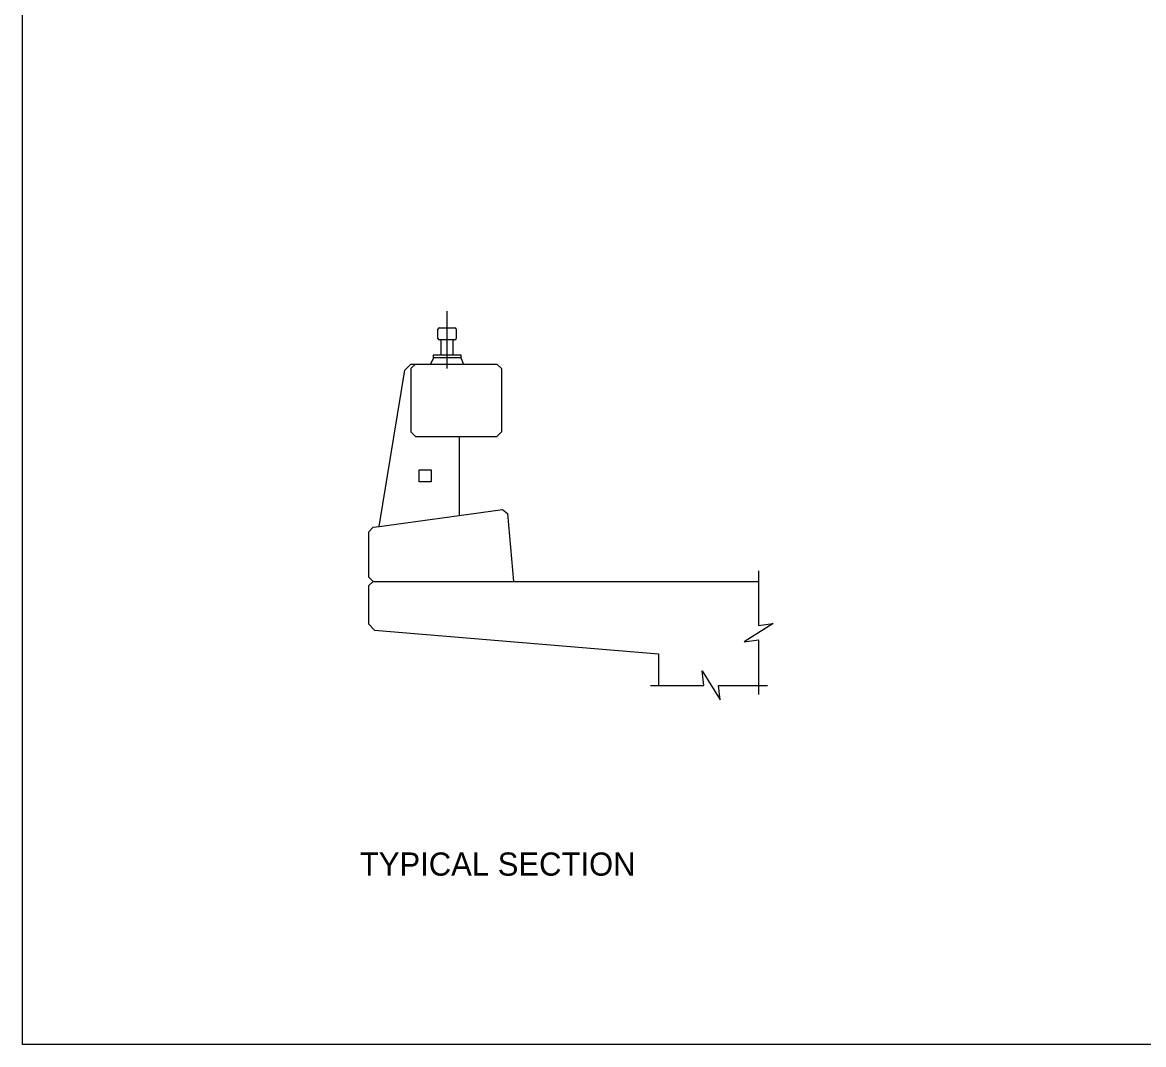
# Model space of a CAD drawing. Extents: x 25576 to 25873, y -3191 to -3046.
# Drawn here: x 25744.29 to 25759.76, y -3096.3 to -3082.19 of the extents above; entities that cross this region are included whole.
import ezdxf

# ---------------------------------------------------------------- set-up
doc = ezdxf.new("R2010")
doc.units = 0
for name, color, linetype in [('border_NO-PLOT', 7, 'Continuous'), ('str_Center-Line-A', 7, 'Continuous'), ('str_Concrete-A', 7, 'Continuous'), ('tcd_BARRIER-CONC-anno', 7, 'Continuous')]:
    doc.layers.add(name, color=color, linetype=linetype)

msp = doc.modelspace()

# ---------------------------------------------------------------- linework, layer by layer
at = {"layer": 'str_Center-Line-A'}
msp.add_line((25750.15, -3086.966), (25750.15, -3086.177), dxfattribs=at)
at = {"layer": 'str_Concrete-A'}
for p, q in [((25750.066, -3086.779), (25750.066, -3086.572)), ((25750.234, -3086.779), (25750.234, -3086.572)), ((25749.961, -3086.821), (25749.922, -3086.905)), ((25750.339, -3086.821), (25750.378, -3086.905)), ((25749.212, -3089.145), (25749.567, -3086.988)), ((25749.567, -3086.988), (25749.65, -3086.905)), ((25749.65, -3086.905), (25750.837, -3086.905)), ((25749.712, -3086.905), (25749.65, -3086.967)), ((25749.65, -3086.967), (25749.65, -3087.842)), ((25750.837, -3086.905), (25750.9, -3086.967)), ((25750.9, -3086.967), (25750.9, -3087.842)), ((25749.712, -3087.905), (25749.65, -3087.842)), ((25749.712, -3087.905), (25750.837, -3087.905)), ((25750.317, -3087.905), (25750.317, -3088.995)), ((25750.9, -3087.842), (25750.837, -3087.905)), ((25749.211, -3089.146), (25750.317, -3088.995)), ((25750.317, -3088.995), (25750.914, -3088.913)), ((25750.914, -3088.913), (25750.982, -3088.967)), ((25750.982, -3088.967), (25751.066, -3089.905)), ((25749.129, -3089.155), (25749.067, -3089.224)), ((25749.129, -3089.155), (25749.212, -3089.145)), ((25749.067, -3089.224), (25749.067, -3089.842)), ((25754.448, -3089.758), (25754.448, -3090.512)), ((25749.067, -3089.842), (25749.129, -3089.905)), ((25749.067, -3089.967), (25749.129, -3089.905)), ((25749.129, -3089.905), (25754.448, -3089.905)), ((25749.067, -3089.967), (25749.067, -3090.488)), ((25749.067, -3090.488), (25749.15, -3090.579)), ((25754.648, -3090.487), (25754.248, -3090.737)), ((25754.448, -3090.512), (25754.648, -3090.487)), ((25749.15, -3090.579), (25753.067, -3090.905)), ((25754.248, -3090.737), (25754.448, -3090.712)), ((25754.448, -3090.712), (25754.448, -3091.466)), ((25753.067, -3090.905), (25753.067, -3091.34)), ((25753.694, -3091.34), (25753.669, -3091.14)), ((25753.669, -3091.14), (25753.919, -3091.54)), ((25752.957, -3091.34), (25753.694, -3091.34)), ((25753.919, -3091.54), (25753.894, -3091.34)), ((25753.894, -3091.34), (25754.572, -3091.34))]:
    msp.add_line(p, q, dxfattribs=at)
for points in [[(25750.024, -3086.551), (25750.024, -3086.425)], [(25750.045, -3086.404), (25750.255, -3086.404)], [(25750.276, -3086.425), (25750.276, -3086.551)], [(25750.255, -3086.572), (25750.045, -3086.572)]]:
    msp.add_lwpolyline(points, dxfattribs=at)
for points in [[(25749.961, -3086.779), (25750.339, -3086.779), (25750.339, -3086.821), (25749.961, -3086.821)], [(25749.765, -3088.363), (25749.931, -3088.363), (25749.931, -3088.53), (25749.765, -3088.53)]]:
    msp.add_lwpolyline(points, close=True, dxfattribs=at)
for centre, start, end in [((25750.045, -3086.425), 90, 180), ((25750.045, -3086.551), 180, 270), ((25750.255, -3086.425), 0, 90), ((25750.255, -3086.551), 270, 0)]:
    msp.add_arc(centre, 0.0208, start, end, dxfattribs=at)
at = {"layer": 'tcd_BARRIER-CONC-anno'}
msp.add_lwpolyline([(25744.29, -3053.746), (25805.667, -3053.746), (25805.667, -3096.296), (25744.29, -3096.296)], close=True, dxfattribs=at)

# ---------------------------------------------------------------- texts
at = {"layer": 'border_NO-PLOT'}
msp.add_text('TYPICAL SECTION ', height=0.32, dxfattribs=at).set_placement((25748.946, -3093.965))

doc.saveas('drawing.dxf')
